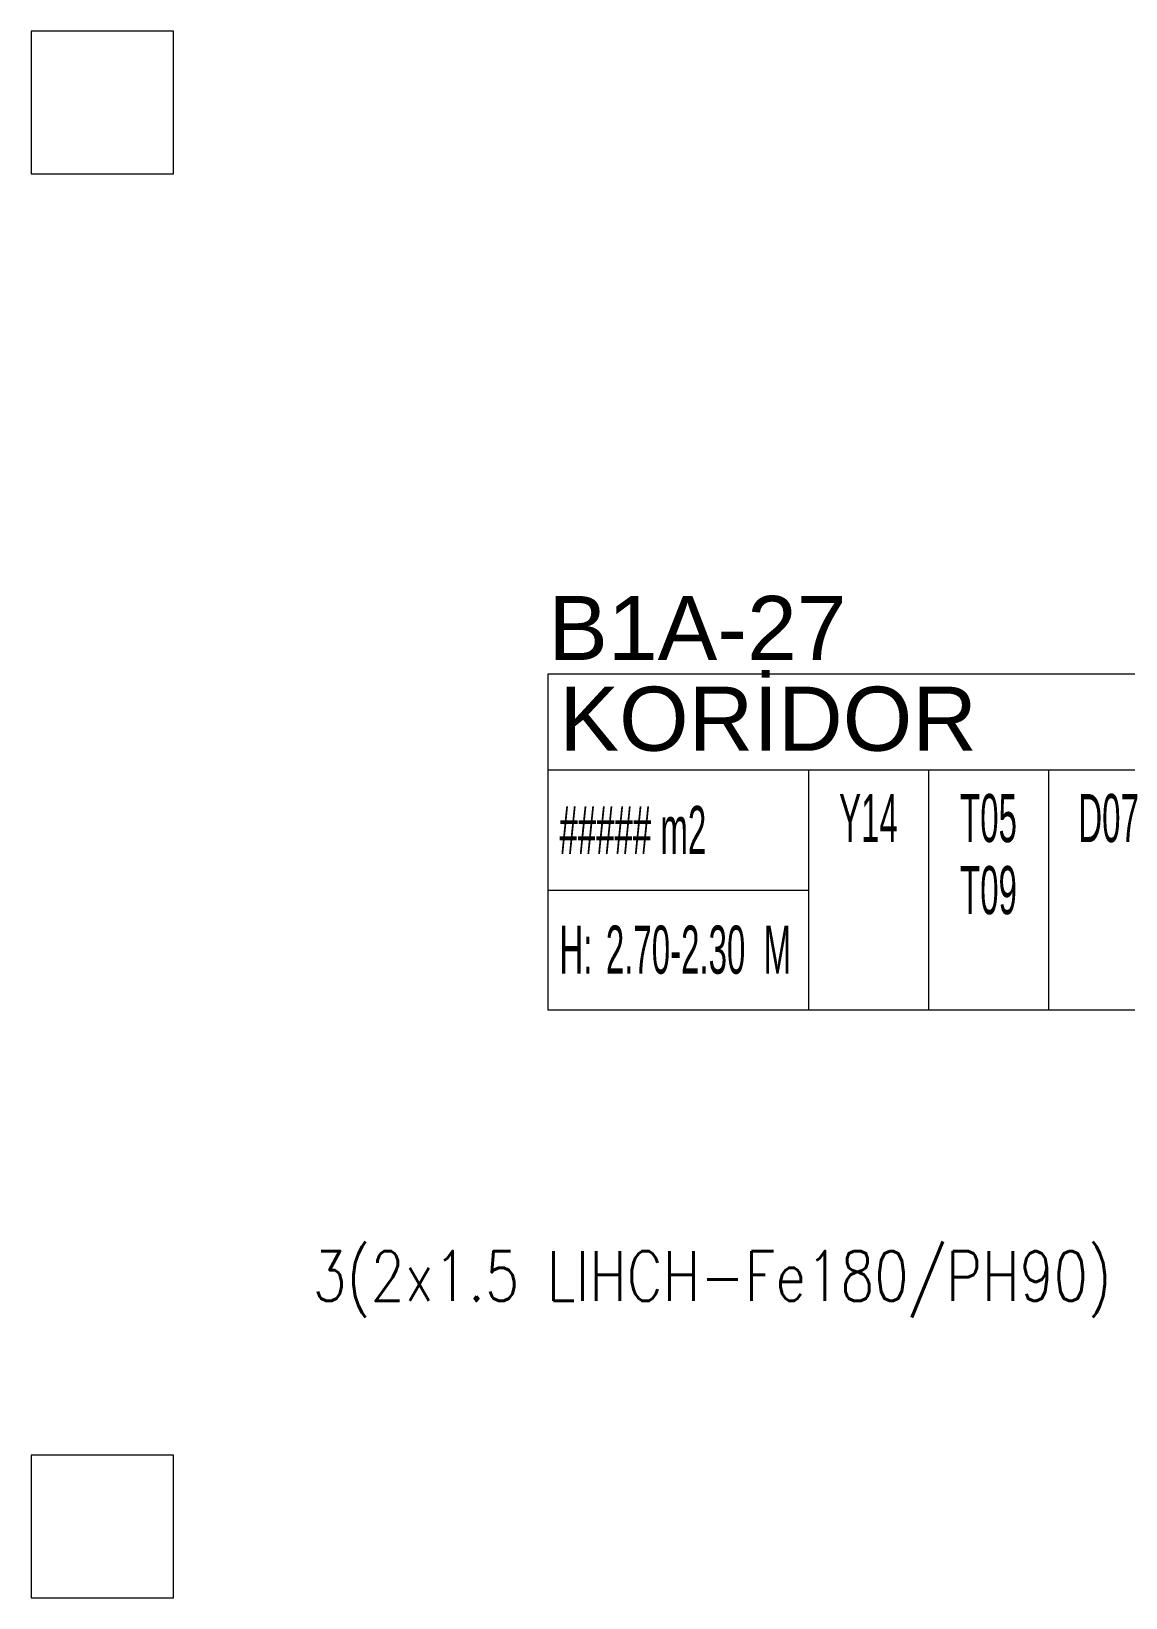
# Model space of a CAD drawing. Header units: metres. Extents: x -19121 to 152404, y -12107 to 46241.
# Drawn here: x 86960 to 87575, y 2400 to 3280 of the extents above; entities that cross this region are included whole.
import ezdxf
from ezdxf.enums import TextEntityAlignment as Align

# ---------------------------------------------------------------- set-up
doc = ezdxf.new("R2010")
doc.units = ezdxf.units.M
doc.header["$LTSCALE"] = 50
doc.header["$MEASUREMENT"] = 0
doc.layers.get('0').update_dxf_attribs({"color": 9, "lineweight": 9})
for name, color, linetype, lineweight in [('01', 9, 'Continuous', 9), ('21_mahal200', 9, 'Continuous', 9), ('E-YAZI', 7, 'Continuous', 30)]:
    doc.layers.add(name, color=color, linetype=linetype, lineweight=lineweight)
doc.styles.add('Arial', font='arial.ttf', dxfattribs={"height": 2.5})
doc.styles.add('E-YAZI', font='txttw.shx', dxfattribs={"height": 200})
doc.styles.add('MuuM_TEXT-STANDART', font='ARIALN.TTF')

# ---------------------------------------------------------------- blocks, each defined once
blk = doc.blocks.new('p-kolon_80x80')
blk.add_lwpolyline([(-40, -40), (40, -40), (40, 40), (-40, 40)], close=True)
blk = doc.blocks.new('1.Bod.Ara.Sitatik Elk')
at = {"layer": '01'}
for p in [(3000, -5390), (3000, -6190)]:
    blk.add_blockref('p-kolon_80x80', p, dxfattribs=at)
blk = doc.blocks.new('0_roomno2')
blk.add_lwpolyline([(19.375, -10.5), (0, -10.5), (0, 0), (19.375, 0)], close=True)
for points in [[(0, -3), (19.375, -3)], [(8.125, -3), (8.125, -10.5)], [(11.875, -3), (11.875, -10.5)], [(15.625, -3), (15.625, -10.5)], [(0, -6.75), (8.125, -6.75)]]:
    blk.add_lwpolyline(points)
at = {"style": 'MuuM_TEXT-STANDART', "width": 0.6}
blk.add_text('H:', height=1.5, dxfattribs=at).set_placement((0.35, -8.608), align=Align.MIDDLE_LEFT)
at = {"style": 'Arial'}
blk.add_attdef('ODANO', (0, 1.17), '', height=2, dxfattribs=at)
blk.add_attdef('MEKANADI', text='', height=2, dxfattribs=at).set_placement((0.35, -3), align=Align.BOTTOM_LEFT)
at = {"style": 'MuuM_TEXT-STANDART', "width": 0.6}
for tag, p in [('YER01', (10, -4.5)), ('TAVAN01', (13.75, -4.5)), ('DUVAR01', (17.5, -4.5)), ('YER02', (10, -6.75)), ('TAVAN02', (13.75, -6.75)), ('DUVAR02', (17.5, -6.75)), ('YER03', (10, -9)), ('TAVAN03', (13.75, -9)), ('DUVAR03', (17.5, -9))]:
    blk.add_attdef(tag, text='', height=1.5, dxfattribs=at).set_placement(p, align=Align.MIDDLE_CENTER)
for tag, p in [('M2', (0.35, -4.875)), ('TEMIZTAVANYUKSEKLIGI', (1.8, -8.608))]:
    blk.add_attdef(tag, text='', height=1.5, dxfattribs=at).set_placement(p, align=Align.MIDDLE_LEFT)
blk = doc.blocks.new('1.Bod.Ara.Mimari Elk')
at = {"layer": '21_mahal200'}
ref = blk.add_blockref('0_roomno2', (3250.58, -5710.99), dxfattribs=dict(at, xscale=18, yscale=18, zscale=18))
ref.add_attrib('ODANO', 'B1A-27', (3250.58, -5703.21), dxfattribs={"layer": '0', "height": 36, "style": 'Arial'})
ref.add_attrib('MEKANADI', 'KORİDOR', dxfattribs={"layer": '0', "height": 36, "style": 'Arial'}).set_placement((3256.88, -5764.99), align=Align.BOTTOM_LEFT)
ref.add_attrib('M2', '##### m2', dxfattribs={"layer": '0', "height": 27, "style": 'MuuM_TEXT-STANDART', "width": 0.6}).set_placement((3256.88, -5798.74), align=Align.MIDDLE_LEFT)
ref.add_attrib('TEMIZTAVANYUKSEKLIGI', '2.70-2.30  M', dxfattribs={"layer": '0', "height": 27, "style": 'MuuM_TEXT-STANDART', "width": 0.6}).set_placement((3282.98, -5865.93), align=Align.MIDDLE_LEFT)
ref.add_attrib('YER01', 'Y14', dxfattribs={"layer": '0', "height": 27, "style": 'MuuM_TEXT-STANDART', "width": 0.6}).set_placement((3430.58, -5791.99), align=Align.MIDDLE_CENTER)
ref.add_attrib('TAVAN01', 'T05', dxfattribs={"layer": '0', "height": 27, "style": 'MuuM_TEXT-STANDART', "width": 0.6}).set_placement((3498.08, -5791.99), align=Align.MIDDLE_CENTER)
ref.add_attrib('DUVAR01', 'D07', dxfattribs={"layer": '0', "height": 27, "style": 'MuuM_TEXT-STANDART', "width": 0.6}).set_placement((3565.58, -5791.99), align=Align.MIDDLE_CENTER)
ref.add_attrib('TAVAN02', 'T09', dxfattribs={"layer": '0', "height": 27, "style": 'MuuM_TEXT-STANDART', "width": 0.6}).set_placement((3498.08, -5832.49), align=Align.MIDDLE_CENTER)

msp = doc.modelspace()

# ---------------------------------------------------------------- block references
for name in ['1.Bod.Ara.Mimari Elk', '1.Bod.Ara.Sitatik Elk']:
    msp.add_blockref(name, (84000, 8630))

# ---------------------------------------------------------------- texts
at = {"layer": 'E-YAZI', "color": 3, "style": 'E-YAZI', "width": 0.8}
msp.add_text('3(2x1.5 LIHCH-Fe180/PH90)', height=28, dxfattribs=at).set_placement((87118.1, 2566.71))

doc.saveas('drawing.dxf')
